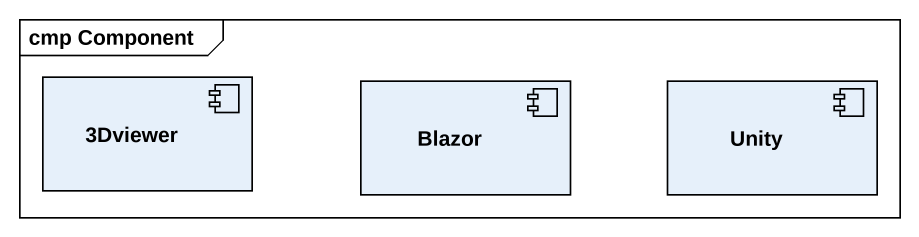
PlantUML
@startuml
mainframe cmp Component
component "3Dviewer" as c3Dviewer
component Blazor
component Unity
@enduml
